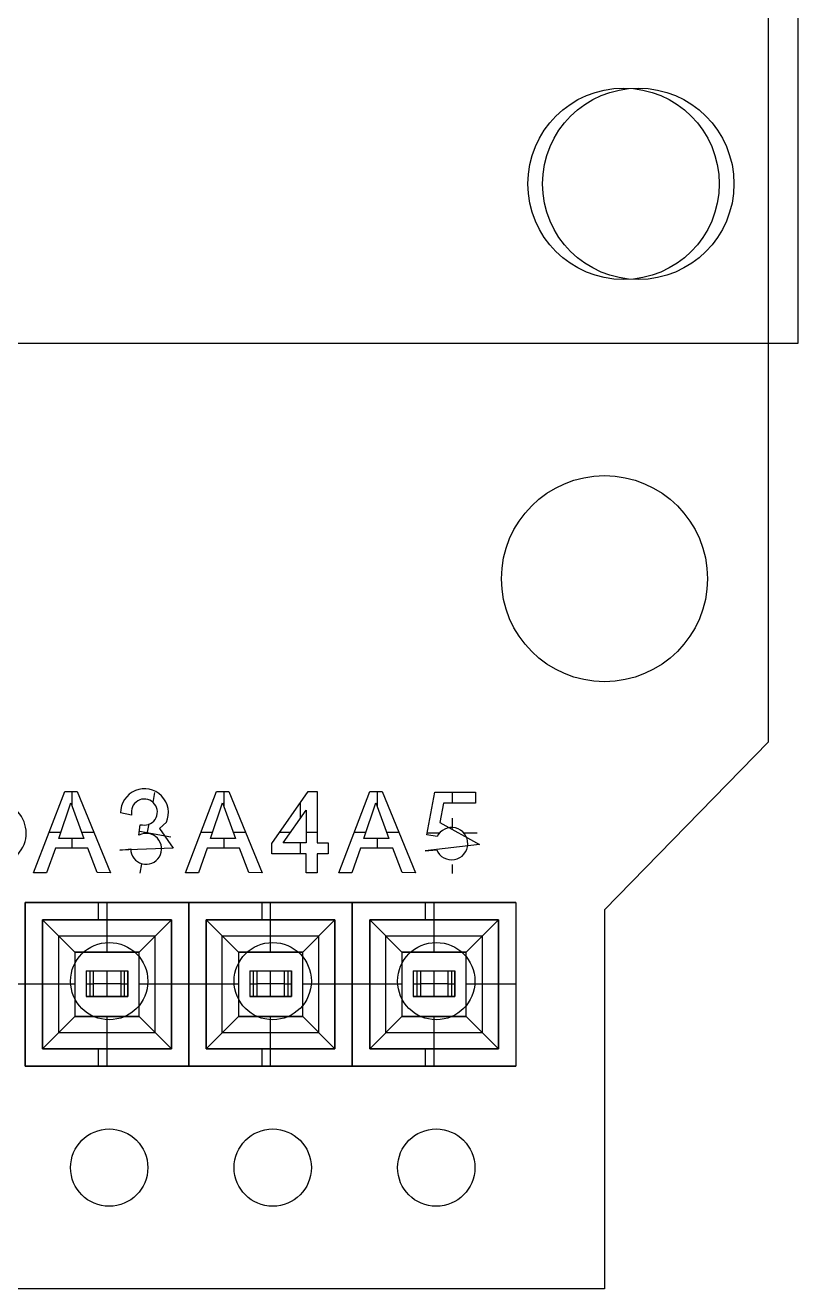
# Model space of a CAD drawing. Extents: x -0.02 to 3.17, y 0 to 2.28.
# Drawn here: x 2.678 to 3.15, y 0 to 0.772 of the extents above; entities that cross this region are included whole.
import ezdxf

# ---------------------------------------------------------------- set-up
doc = ezdxf.new("R2010")
doc.units = 0
doc.header["$LTSCALE"] = 0.03937
for name, color, linetype in [('LCDKEYPAD_SHIELD$1602', 3, 'CONTINUOUS'), ('LCDKEYPAD_SHIELD$BOARD', 178, 'CONTINUOUS'), ('LCDKEYPAD_SHIELD$LKS_COMPO', 7, 'CONTINUOUS'), ('LCDKEYPAD_SHIELD$NOTES', 7, 'CONTINUOUS')]:
    doc.layers.add(name, color=color, linetype=linetype)

msp = doc.modelspace()

# ---------------------------------------------------------------- linework, layer by layer
at = {"layer": 'LCDKEYPAD_SHIELD$1602'}
for p, q in [((3.15016, 1.99517, 0.16356), (3.15016, 0.57784, 0.16356)), ((3.15016, 1.99517, 0.10057), (3.15016, 0.57784, 0.10057)), ((3.11116, 0.67534, 0.10057), (3.11116, 0.67534, 0.16356)), ((3.15016, 0.57784, 0.16356), (-0.01913, 0.57784, 0.16356)), ((3.15016, 0.57784, 0.10057), (-0.01913, 0.57784, 0.10057)), ((3.15016, 0.57784, 0.16356), (3.15016, 0.57784, 0.10057))]:
    msp.add_line(p, q, dxfattribs=at)
for centre in [(3.05266, 0.67534, 0.16356), (3.05266, 0.67534, 0.10057)]:
    msp.add_circle(centre, 0.0585, dxfattribs=at)
at = {"layer": 'LCDKEYPAD_SHIELD$BOARD'}
for p, q in [((3.132, 2.074), (3.132, 0.334)), ((3.132, 2.074, -0.06), (3.132, 0.334, -0.06)), ((3.10216, 0.67534), (3.10216, 0.67534, -0.06)), ((3.032, 0.49699), (3.032, 0.49699, -0.06)), ((3.132, 0.334), (3.032, 0.2315)), ((3.132, 0.334, -0.06), (3.032, 0.2315, -0.06)), ((3.132, 0.334), (3.132, 0.334, -0.06)), ((3.032, 0.2315), (3.032, 0.2315, -0.06)), ((3.032, 0.2315), (3.032, 0)), ((3.032, 0.2315, -0.06), (3.032, 0, -0.06)), ((2.75274, 0.18802), (2.75274, 0.18802, -0.06)), ((2.85274, 0.18802), (2.85274, 0.18802, -0.06)), ((2.95274, 0.18802), (2.95274, 0.18802, -0.06)), ((2.75274, 0.07402), (2.75274, 0.07402, -0.06)), ((2.85274, 0.07402), (2.85274, 0.07402, -0.06)), ((2.95274, 0.07402), (2.95274, 0.07402, -0.06)), ((3.032, 0), (-0.01348, 0)), ((3.032, 0, -0.06), (-0.01348, 0, -0.06)), ((3.032, 0), (3.032, 0, -0.06))]:
    msp.add_line(p, q, dxfattribs=at)
for centre, radius in [((3.04366, 0.67534), 0.0585), ((3.04366, 0.67534, -0.06), 0.0585), ((3.032, 0.434), 0.06299), ((3.032, 0.434, -0.06), 0.06299), ((2.72911, 0.18802), 0.02362), ((2.72911, 0.18802, -0.06), 0.02362), ((2.82911, 0.18802), 0.02362), ((2.82911, 0.18802, -0.06), 0.02362), ((2.92911, 0.18802), 0.02362), ((2.92911, 0.18802, -0.06), 0.02362), ((2.72911, 0.07402), 0.02362), ((2.72911, 0.07402, -0.06), 0.02362), ((2.82911, 0.07402), 0.02362), ((2.82911, 0.07402, -0.06), 0.02362), ((2.92911, 0.07402), 0.02362), ((2.92911, 0.07402, -0.06), 0.02362)]:
    msp.add_circle(centre, radius, dxfattribs=at)
at = {"layer": 'LCDKEYPAD_SHIELD$LKS_COMPO', "color": 0}
for p, q in [((2.67778, 0.23607, -0.06825), (2.67778, 0.13607, -0.06825)), ((2.77778, 0.23607, -0.06825), (2.67778, 0.23607, -0.06825)), ((2.67778, 0.13607, -0.16825), (2.67778, 0.23607, -0.16825)), ((2.67778, 0.23607, -0.16825), (2.77778, 0.23607, -0.16825)), ((2.67778, 0.23607, -0.06825), (2.67778, 0.23607, -0.16825)), ((2.72236, 0.23607, -0.06825), (2.72236, 0.22544, -0.06825)), ((2.72778, 0.22544, -0.16825), (2.72778, 0.23607, -0.16825)), ((2.72778, 0.23607, -0.06825), (2.72778, 0.23607, -0.16825)), ((2.77778, 0.23607, -0.06825), (2.77778, 0.13607, -0.06825)), ((2.87778, 0.23607, -0.06825), (2.77778, 0.23607, -0.06825)), ((2.77778, 0.13607, -0.16825), (2.77778, 0.23607, -0.16825)), ((2.77778, 0.23607, -0.16825), (2.87778, 0.23607, -0.16825)), ((2.77778, 0.23607, -0.06825), (2.77778, 0.23607, -0.16825)), ((2.77778, 0.23607, -0.06825), (2.77778, 0.13607, -0.06825)), ((2.77778, 0.23607, -0.16825), (2.77778, 0.13607, -0.16825)), ((2.77778, 0.23607, -0.16825), (2.77778, 0.23607, -0.06825)), ((2.82236, 0.23607, -0.06825), (2.82236, 0.22544, -0.06825)), ((2.82778, 0.22544, -0.16825), (2.82778, 0.23607, -0.16825)), ((2.82778, 0.23607, -0.06825), (2.82778, 0.23607, -0.16825)), ((2.87778, 0.23607, -0.06825), (2.87778, 0.13607, -0.06825)), ((2.97778, 0.23607, -0.06825), (2.87778, 0.23607, -0.06825)), ((2.87778, 0.13607, -0.16825), (2.87778, 0.23607, -0.16825)), ((2.87778, 0.23607, -0.16825), (2.97778, 0.23607, -0.16825)), ((2.87778, 0.23607, -0.06825), (2.87778, 0.23607, -0.16825)), ((2.87778, 0.23607, -0.06825), (2.87778, 0.13607, -0.06825)), ((2.87778, 0.23607, -0.16825), (2.87778, 0.13607, -0.16825)), ((2.87778, 0.23607, -0.16825), (2.87778, 0.23607, -0.06825)), ((2.92236, 0.23607, -0.06825), (2.92236, 0.22544, -0.06825)), ((2.92778, 0.22544, -0.16825), (2.92778, 0.23607, -0.16825)), ((2.92778, 0.23607, -0.06825), (2.92778, 0.23607, -0.16825)), ((2.97778, 0.23607, -0.06825), (2.97778, 0.13607, -0.06825)), ((2.97778, 0.23607, -0.16825), (2.97778, 0.13607, -0.16825)), ((2.97778, 0.23607, -0.16825), (2.97778, 0.23607, -0.06825)), ((2.76715, 0.22544, -0.06825), (2.68841, 0.22544, -0.06825)), ((2.68841, 0.22544, -0.06825), (2.68841, 0.1467, -0.06825)), ((2.68841, 0.1467, -0.16825), (2.68841, 0.22544, -0.16825)), ((2.68841, 0.22544, -0.16825), (2.70809, 0.20576, -0.14857)), ((2.68841, 0.22544, -0.16825), (2.76715, 0.22544, -0.16825)), ((2.76715, 0.22544, -0.12495), (2.68841, 0.22544, -0.12495)), ((2.68841, 0.22544, -0.12495), (2.68841, 0.22544, -0.06825)), ((2.68841, 0.22544, -0.12495), (2.68841, 0.1467, -0.12495)), ((2.72778, 0.20576, -0.14857), (2.72778, 0.22544, -0.16825)), ((2.72778, 0.20576, -0.12495), (2.72778, 0.22544, -0.12495)), ((2.72778, 0.22544, -0.06825), (2.72778, 0.22544, -0.12495)), ((2.74746, 0.20576, -0.14857), (2.76715, 0.22544, -0.16825)), ((2.76715, 0.1467, -0.06825), (2.76715, 0.22544, -0.06825)), ((2.76715, 0.22544, -0.16825), (2.76715, 0.1467, -0.16825)), ((2.76715, 0.1467, -0.12495), (2.76715, 0.22544, -0.12495)), ((2.76715, 0.22544, -0.12495), (2.76715, 0.22544, -0.06825)), ((2.86715, 0.22544, -0.06825), (2.78841, 0.22544, -0.06825)), ((2.78841, 0.22544, -0.06825), (2.78841, 0.1467, -0.06825)), ((2.78841, 0.1467, -0.16825), (2.78841, 0.22544, -0.16825)), ((2.78841, 0.22544, -0.16825), (2.80809, 0.20576, -0.14857)), ((2.78841, 0.22544, -0.16825), (2.86715, 0.22544, -0.16825)), ((2.86715, 0.22544, -0.12495), (2.78841, 0.22544, -0.12495)), ((2.78841, 0.22544, -0.12495), (2.78841, 0.22544, -0.06825)), ((2.78841, 0.22544, -0.12495), (2.78841, 0.1467, -0.12495)), ((2.82778, 0.20576, -0.14857), (2.82778, 0.22544, -0.16825)), ((2.82778, 0.20576, -0.12495), (2.82778, 0.22544, -0.12495)), ((2.82778, 0.22544, -0.06825), (2.82778, 0.22544, -0.12495)), ((2.84746, 0.20576, -0.14857), (2.86715, 0.22544, -0.16825)), ((2.86715, 0.1467, -0.06825), (2.86715, 0.22544, -0.06825)), ((2.86715, 0.22544, -0.16825), (2.86715, 0.1467, -0.16825)), ((2.86715, 0.1467, -0.12495), (2.86715, 0.22544, -0.12495)), ((2.86715, 0.22544, -0.12495), (2.86715, 0.22544, -0.06825)), ((2.96715, 0.22544, -0.06825), (2.88841, 0.22544, -0.06825)), ((2.88841, 0.22544, -0.06825), (2.88841, 0.1467, -0.06825)), ((2.88841, 0.1467, -0.16825), (2.88841, 0.22544, -0.16825)), ((2.88841, 0.22544, -0.16825), (2.90809, 0.20576, -0.14857)), ((2.88841, 0.22544, -0.16825), (2.96715, 0.22544, -0.16825)), ((2.96715, 0.22544, -0.12495), (2.88841, 0.22544, -0.12495)), ((2.88841, 0.22544, -0.12495), (2.88841, 0.22544, -0.06825)), ((2.88841, 0.22544, -0.12495), (2.88841, 0.1467, -0.12495)), ((2.92778, 0.20576, -0.14857), (2.92778, 0.22544, -0.16825)), ((2.92778, 0.20576, -0.12495), (2.92778, 0.22544, -0.12495)), ((2.92778, 0.22544, -0.06825), (2.92778, 0.22544, -0.12495)), ((2.94746, 0.20576, -0.14857), (2.96715, 0.22544, -0.16825)), ((2.96715, 0.1467, -0.06825), (2.96715, 0.22544, -0.06825)), ((2.96715, 0.22544, -0.16825), (2.96715, 0.1467, -0.16825)), ((2.96715, 0.1467, -0.12495), (2.96715, 0.22544, -0.12495)), ((2.96715, 0.22544, -0.12495), (2.96715, 0.22544, -0.06825)), ((2.69825, 0.15654, -0.15841), (2.69825, 0.2156, -0.15841)), ((2.69825, 0.2156, -0.15841), (2.75731, 0.2156, -0.15841)), ((2.75731, 0.15654, -0.15841), (2.75731, 0.2156, -0.15841)), ((2.79825, 0.15654, -0.15841), (2.79825, 0.2156, -0.15841)), ((2.79825, 0.2156, -0.15841), (2.85731, 0.2156, -0.15841)), ((2.85731, 0.15654, -0.15841), (2.85731, 0.2156, -0.15841)), ((2.89825, 0.15654, -0.15841), (2.89825, 0.2156, -0.15841)), ((2.89825, 0.2156, -0.15841), (2.95731, 0.2156, -0.15841)), ((2.95731, 0.15654, -0.15841), (2.95731, 0.2156, -0.15841)), ((2.70809, 0.20576, -0.14857), (2.70809, 0.16639, -0.14857)), ((2.70809, 0.20576, -0.14857), (2.74746, 0.20576, -0.14857)), ((2.74746, 0.20576, -0.12495), (2.70809, 0.20576, -0.12495)), ((2.70809, 0.20576, -0.12495), (2.70809, 0.20576, -0.14857)), ((2.70809, 0.20576, -0.12495), (2.70809, 0.16639, -0.12495)), ((2.74746, 0.20576, -0.13676), (2.70809, 0.20576, -0.13676)), ((2.70809, 0.20576, -0.13676), (2.70809, 0.16639, -0.13676)), ((2.72778, 0.20576, -0.14857), (2.72778, 0.20576, -0.12495)), ((2.74746, 0.16639, -0.14857), (2.74746, 0.20576, -0.14857)), ((2.74746, 0.20576, -0.14857), (2.74746, 0.20576, -0.12495)), ((2.74746, 0.16639, -0.12495), (2.74746, 0.20576, -0.12495)), ((2.74746, 0.16639, -0.13676), (2.74746, 0.20576, -0.13676)), ((2.80809, 0.20576, -0.14857), (2.80809, 0.16639, -0.14857)), ((2.80809, 0.20576, -0.14857), (2.84746, 0.20576, -0.14857)), ((2.84746, 0.20576, -0.12495), (2.80809, 0.20576, -0.12495)), ((2.80809, 0.20576, -0.12495), (2.80809, 0.20576, -0.14857)), ((2.80809, 0.20576, -0.12495), (2.80809, 0.16639, -0.12495)), ((2.84746, 0.20576, -0.13676), (2.80809, 0.20576, -0.13676)), ((2.80809, 0.20576, -0.13676), (2.80809, 0.16639, -0.13676)), ((2.82778, 0.20576, -0.14857), (2.82778, 0.20576, -0.12495)), ((2.84746, 0.16639, -0.14857), (2.84746, 0.20576, -0.14857)), ((2.84746, 0.20576, -0.14857), (2.84746, 0.20576, -0.12495)), ((2.84746, 0.16639, -0.12495), (2.84746, 0.20576, -0.12495)), ((2.84746, 0.16639, -0.13676), (2.84746, 0.20576, -0.13676)), ((2.90809, 0.20576, -0.14857), (2.90809, 0.16639, -0.14857)), ((2.90809, 0.20576, -0.14857), (2.94746, 0.20576, -0.14857)), ((2.94746, 0.20576, -0.12495), (2.90809, 0.20576, -0.12495)), ((2.90809, 0.20576, -0.12495), (2.90809, 0.20576, -0.14857)), ((2.90809, 0.20576, -0.12495), (2.90809, 0.16639, -0.12495)), ((2.94746, 0.20576, -0.13676), (2.90809, 0.20576, -0.13676)), ((2.90809, 0.20576, -0.13676), (2.90809, 0.16639, -0.13676)), ((2.92778, 0.20576, -0.14857), (2.92778, 0.20576, -0.12495)), ((2.94746, 0.16639, -0.14857), (2.94746, 0.20576, -0.14857)), ((2.94746, 0.20576, -0.14857), (2.94746, 0.20576, -0.12495)), ((2.94746, 0.16639, -0.12495), (2.94746, 0.20576, -0.12495)), ((2.94746, 0.16639, -0.13676), (2.94746, 0.20576, -0.13676)), ((2.67778, 0.18607, -0.16825), (2.66715, 0.18607, -0.16825)), ((2.68841, 0.18607, -0.16825), (2.67778, 0.18607, -0.16825)), ((2.67778, 0.18607, -0.06825), (2.67778, 0.18607, -0.16825)), ((2.70809, 0.18607, -0.14857), (2.68841, 0.18607, -0.16825)), ((2.70809, 0.18607, -0.12495), (2.68841, 0.18607, -0.12495)), ((2.68841, 0.18607, -0.06825), (2.68841, 0.18607, -0.12495)), ((2.70809, 0.18607, -0.12495), (2.70809, 0.18607, -0.14857)), ((2.76715, 0.18607, -0.16825), (2.74746, 0.18607, -0.14857)), ((2.74746, 0.18607, -0.12495), (2.74746, 0.18607, -0.14857)), ((2.76715, 0.18607, -0.12495), (2.74746, 0.18607, -0.12495)), ((2.77778, 0.18607, -0.16825), (2.76715, 0.18607, -0.16825)), ((2.76715, 0.18607, -0.06825), (2.76715, 0.18607, -0.12495)), ((2.78841, 0.18607, -0.16825), (2.77778, 0.18607, -0.16825)), ((2.77778, 0.18607, -0.06825), (2.77778, 0.18607, -0.16825)), ((2.77778, 0.18607, -0.06825), (2.77778, 0.18607, -0.16825)), ((2.80809, 0.18607, -0.14857), (2.78841, 0.18607, -0.16825)), ((2.80809, 0.18607, -0.12495), (2.78841, 0.18607, -0.12495)), ((2.78841, 0.18607, -0.06825), (2.78841, 0.18607, -0.12495)), ((2.80809, 0.18607, -0.12495), (2.80809, 0.18607, -0.14857)), ((2.86715, 0.18607, -0.16825), (2.84746, 0.18607, -0.14857)), ((2.84746, 0.18607, -0.12495), (2.84746, 0.18607, -0.14857)), ((2.86715, 0.18607, -0.12495), (2.84746, 0.18607, -0.12495)), ((2.87778, 0.18607, -0.16825), (2.86715, 0.18607, -0.16825)), ((2.86715, 0.18607, -0.06825), (2.86715, 0.18607, -0.12495)), ((2.88841, 0.18607, -0.16825), (2.87778, 0.18607, -0.16825)), ((2.87778, 0.18607, -0.06825), (2.87778, 0.18607, -0.16825)), ((2.87778, 0.18607, -0.06825), (2.87778, 0.18607, -0.16825)), ((2.90809, 0.18607, -0.14857), (2.88841, 0.18607, -0.16825)), ((2.90809, 0.18607, -0.12495), (2.88841, 0.18607, -0.12495)), ((2.88841, 0.18607, -0.06825), (2.88841, 0.18607, -0.12495)), ((2.90809, 0.18607, -0.12495), (2.90809, 0.18607, -0.14857)), ((2.96715, 0.18607, -0.16825), (2.94746, 0.18607, -0.14857)), ((2.94746, 0.18607, -0.12495), (2.94746, 0.18607, -0.14857)), ((2.96715, 0.18607, -0.12495), (2.94746, 0.18607, -0.12495)), ((2.97778, 0.18607, -0.16825), (2.96715, 0.18607, -0.16825)), ((2.96715, 0.18607, -0.06825), (2.96715, 0.18607, -0.12495)), ((2.97778, 0.18607, -0.06825), (2.97778, 0.18607, -0.16825)), ((2.68841, 0.1467, -0.16825), (2.70809, 0.16639, -0.14857)), ((2.70809, 0.16639, -0.14857), (2.74746, 0.16639, -0.14857)), ((2.70809, 0.16639, -0.12495), (2.74746, 0.16639, -0.12495)), ((2.70809, 0.16639, -0.12495), (2.70809, 0.16639, -0.14857)), ((2.74746, 0.16639, -0.13676), (2.70809, 0.16639, -0.13676)), ((2.72778, 0.1467, -0.16825), (2.72778, 0.16639, -0.14857)), ((2.72778, 0.1467, -0.12495), (2.72778, 0.16639, -0.12495)), ((2.72778, 0.16639, -0.12495), (2.72778, 0.16639, -0.14857)), ((2.76715, 0.1467, -0.16825), (2.74746, 0.16639, -0.14857)), ((2.74746, 0.16639, -0.14857), (2.74746, 0.16639, -0.12495)), ((2.78841, 0.1467, -0.16825), (2.80809, 0.16639, -0.14857)), ((2.80809, 0.16639, -0.14857), (2.84746, 0.16639, -0.14857)), ((2.80809, 0.16639, -0.12495), (2.84746, 0.16639, -0.12495)), ((2.80809, 0.16639, -0.12495), (2.80809, 0.16639, -0.14857)), ((2.84746, 0.16639, -0.13676), (2.80809, 0.16639, -0.13676)), ((2.82778, 0.1467, -0.16825), (2.82778, 0.16639, -0.14857)), ((2.82778, 0.1467, -0.12495), (2.82778, 0.16639, -0.12495)), ((2.82778, 0.16639, -0.12495), (2.82778, 0.16639, -0.14857)), ((2.86715, 0.1467, -0.16825), (2.84746, 0.16639, -0.14857)), ((2.84746, 0.16639, -0.14857), (2.84746, 0.16639, -0.12495)), ((2.88841, 0.1467, -0.16825), (2.90809, 0.16639, -0.14857)), ((2.90809, 0.16639, -0.14857), (2.94746, 0.16639, -0.14857)), ((2.90809, 0.16639, -0.12495), (2.94746, 0.16639, -0.12495)), ((2.90809, 0.16639, -0.12495), (2.90809, 0.16639, -0.14857)), ((2.94746, 0.16639, -0.13676), (2.90809, 0.16639, -0.13676)), ((2.92778, 0.1467, -0.16825), (2.92778, 0.16639, -0.14857)), ((2.92778, 0.1467, -0.12495), (2.92778, 0.16639, -0.12495)), ((2.92778, 0.16639, -0.12495), (2.92778, 0.16639, -0.14857)), ((2.96715, 0.1467, -0.16825), (2.94746, 0.16639, -0.14857)), ((2.94746, 0.16639, -0.14857), (2.94746, 0.16639, -0.12495)), ((2.69825, 0.15654, -0.15841), (2.75731, 0.15654, -0.15841)), ((2.79825, 0.15654, -0.15841), (2.85731, 0.15654, -0.15841)), ((2.89825, 0.15654, -0.15841), (2.95731, 0.15654, -0.15841)), ((2.68841, 0.1467, -0.06825), (2.76715, 0.1467, -0.06825)), ((2.76715, 0.1467, -0.16825), (2.68841, 0.1467, -0.16825)), ((2.68841, 0.1467, -0.12495), (2.76715, 0.1467, -0.12495)), ((2.68841, 0.1467, -0.06825), (2.68841, 0.1467, -0.12495)), ((2.72236, 0.1467, -0.06825), (2.72236, 0.13607, -0.06825)), ((2.72778, 0.13607, -0.16825), (2.72778, 0.1467, -0.16825)), ((2.72778, 0.1467, -0.12495), (2.72778, 0.1467, -0.06825)), ((2.76715, 0.1467, -0.12495), (2.76715, 0.1467, -0.06825)), ((2.78841, 0.1467, -0.06825), (2.86715, 0.1467, -0.06825)), ((2.86715, 0.1467, -0.16825), (2.78841, 0.1467, -0.16825)), ((2.78841, 0.1467, -0.12495), (2.86715, 0.1467, -0.12495)), ((2.78841, 0.1467, -0.06825), (2.78841, 0.1467, -0.12495)), ((2.82236, 0.1467, -0.06825), (2.82236, 0.13607, -0.06825)), ((2.82778, 0.13607, -0.16825), (2.82778, 0.1467, -0.16825)), ((2.82778, 0.1467, -0.12495), (2.82778, 0.1467, -0.06825)), ((2.86715, 0.1467, -0.12495), (2.86715, 0.1467, -0.06825)), ((2.88841, 0.1467, -0.06825), (2.96715, 0.1467, -0.06825)), ((2.96715, 0.1467, -0.16825), (2.88841, 0.1467, -0.16825)), ((2.88841, 0.1467, -0.12495), (2.96715, 0.1467, -0.12495)), ((2.88841, 0.1467, -0.06825), (2.88841, 0.1467, -0.12495)), ((2.92236, 0.1467, -0.06825), (2.92236, 0.13607, -0.06825)), ((2.92778, 0.13607, -0.16825), (2.92778, 0.1467, -0.16825)), ((2.92778, 0.1467, -0.12495), (2.92778, 0.1467, -0.06825)), ((2.96715, 0.1467, -0.12495), (2.96715, 0.1467, -0.06825)), ((2.67778, 0.13607, -0.06825), (2.77778, 0.13607, -0.06825)), ((2.77778, 0.13607, -0.16825), (2.67778, 0.13607, -0.16825)), ((2.67778, 0.13607, -0.06825), (2.67778, 0.13607, -0.16825)), ((2.72778, 0.13607, -0.16825), (2.72778, 0.13607, -0.06825)), ((2.77778, 0.13607, -0.06825), (2.87778, 0.13607, -0.06825)), ((2.87778, 0.13607, -0.16825), (2.77778, 0.13607, -0.16825)), ((2.77778, 0.13607, -0.06825), (2.77778, 0.13607, -0.16825)), ((2.77778, 0.13607, -0.06825), (2.77778, 0.13607, -0.16825)), ((2.82778, 0.13607, -0.16825), (2.82778, 0.13607, -0.06825)), ((2.87778, 0.13607, -0.06825), (2.97778, 0.13607, -0.06825)), ((2.97778, 0.13607, -0.16825), (2.87778, 0.13607, -0.16825)), ((2.87778, 0.13607, -0.06825), (2.87778, 0.13607, -0.16825)), ((2.87778, 0.13607, -0.06825), (2.87778, 0.13607, -0.16825)), ((2.92778, 0.13607, -0.16825), (2.92778, 0.13607, -0.06825)), ((2.97778, 0.13607, -0.06825), (2.97778, 0.13607, -0.16825))]:
    msp.add_line(p, q, dxfattribs=at)
at = {"layer": 'LCDKEYPAD_SHIELD$LKS_COMPO', "color": 9}
for p, q in [((2.71501, 0.1943, 0.05548), (2.71501, 0.17855, 0.05548)), ((2.71501, 0.1943, 0.05548), (2.71501, 0.1943, -0.36025)), ((2.71501, 0.1943, -0.36025), (2.71501, 0.17855, -0.36025)), ((2.71501, 0.1943, -0.36025), (2.71939, 0.1943, -0.39128)), ((2.71501, 0.1943, 0.05548), (2.74055, 0.1943, 0.05548)), ((2.71501, 0.1943, -0.15239), (2.71501, 0.17855, -0.15239)), ((2.71501, 0.1943, -0.02815), (2.74055, 0.1943, -0.02815)), ((2.7172, 0.1943, -0.37577), (2.7172, 0.17855, -0.37577)), ((2.71939, 0.1943, -0.39128), (2.71939, 0.17855, -0.39128)), ((2.71939, 0.1943, -0.39128), (2.73617, 0.1943, -0.39128)), ((2.72778, 0.17855, -0.39128), (2.72778, 0.1943, -0.39128)), ((2.72778, 0.1943, 0.05548), (2.72778, 0.1943, -0.39128)), ((2.73617, 0.1943, -0.39128), (2.73617, 0.17855, -0.39128)), ((2.73617, 0.1943, -0.39128), (2.74055, 0.1943, -0.36025)), ((2.73836, 0.1943, -0.37577), (2.73836, 0.17855, -0.37577)), ((2.74055, 0.1943, -0.36025), (2.74055, 0.17855, -0.36025)), ((2.74055, 0.1943, -0.36025), (2.74055, 0.1943, 0.05548)), ((2.74055, 0.1943, 0.05548), (2.74055, 0.17855, 0.05548)), ((2.74055, 0.17855, -0.15239), (2.74055, 0.1943, -0.15239)), ((2.81501, 0.1943, 0.05548), (2.81501, 0.17855, 0.05548)), ((2.81501, 0.1943, 0.05548), (2.81501, 0.1943, -0.36025)), ((2.81501, 0.1943, -0.36025), (2.81501, 0.17855, -0.36025)), ((2.81501, 0.1943, -0.36025), (2.81939, 0.1943, -0.39128)), ((2.81501, 0.1943, 0.05548), (2.84055, 0.1943, 0.05548)), ((2.81501, 0.1943, -0.15239), (2.81501, 0.17855, -0.15239)), ((2.81501, 0.1943, -0.02815), (2.84055, 0.1943, -0.02815)), ((2.8172, 0.1943, -0.37577), (2.8172, 0.17855, -0.37577)), ((2.81939, 0.1943, -0.39128), (2.81939, 0.17855, -0.39128)), ((2.81939, 0.1943, -0.39128), (2.83617, 0.1943, -0.39128)), ((2.82778, 0.17855, -0.39128), (2.82778, 0.1943, -0.39128)), ((2.82778, 0.1943, 0.05548), (2.82778, 0.1943, -0.39128)), ((2.83617, 0.1943, -0.39128), (2.83617, 0.17855, -0.39128)), ((2.83617, 0.1943, -0.39128), (2.84055, 0.1943, -0.36025)), ((2.83836, 0.1943, -0.37577), (2.83836, 0.17855, -0.37577)), ((2.84055, 0.1943, -0.36025), (2.84055, 0.17855, -0.36025)), ((2.84055, 0.1943, -0.36025), (2.84055, 0.1943, 0.05548)), ((2.84055, 0.1943, 0.05548), (2.84055, 0.17855, 0.05548)), ((2.84055, 0.17855, -0.15239), (2.84055, 0.1943, -0.15239)), ((2.91501, 0.1943, 0.05548), (2.91501, 0.17855, 0.05548)), ((2.91501, 0.1943, 0.05548), (2.91501, 0.1943, -0.36025)), ((2.91501, 0.1943, -0.36025), (2.91501, 0.17855, -0.36025)), ((2.91501, 0.1943, -0.36025), (2.91939, 0.1943, -0.39128)), ((2.91501, 0.1943, 0.05548), (2.94055, 0.1943, 0.05548)), ((2.91501, 0.1943, -0.15239), (2.91501, 0.17855, -0.15239)), ((2.91501, 0.1943, -0.02815), (2.94055, 0.1943, -0.02815)), ((2.9172, 0.1943, -0.37577), (2.9172, 0.17855, -0.37577)), ((2.91939, 0.1943, -0.39128), (2.91939, 0.17855, -0.39128)), ((2.91939, 0.1943, -0.39128), (2.93617, 0.1943, -0.39128)), ((2.92778, 0.17855, -0.39128), (2.92778, 0.1943, -0.39128)), ((2.92778, 0.1943, 0.05548), (2.92778, 0.1943, -0.39128)), ((2.93617, 0.1943, -0.39128), (2.93617, 0.17855, -0.39128)), ((2.93617, 0.1943, -0.39128), (2.94055, 0.1943, -0.36025)), ((2.93836, 0.1943, -0.37577), (2.93836, 0.17855, -0.37577)), ((2.94055, 0.1943, -0.36025), (2.94055, 0.17855, -0.36025)), ((2.94055, 0.1943, -0.36025), (2.94055, 0.1943, 0.05548)), ((2.94055, 0.1943, 0.05548), (2.94055, 0.17855, 0.05548)), ((2.94055, 0.17855, -0.15239), (2.94055, 0.1943, -0.15239)), ((2.71501, 0.18642, -0.36025), (2.71501, 0.18642, 0.05548)), ((2.71501, 0.18642, -0.36025), (2.71939, 0.18642, -0.39128)), ((2.73617, 0.18642, -0.39128), (2.71939, 0.18642, -0.39128)), ((2.73617, 0.18642, -0.39128), (2.74055, 0.18642, -0.36025)), ((2.74055, 0.18642, -0.36025), (2.74055, 0.18642, 0.05548)), ((2.81501, 0.18642, -0.36025), (2.81501, 0.18642, 0.05548)), ((2.81501, 0.18642, -0.36025), (2.81939, 0.18642, -0.39128)), ((2.83617, 0.18642, -0.39128), (2.81939, 0.18642, -0.39128)), ((2.83617, 0.18642, -0.39128), (2.84055, 0.18642, -0.36025)), ((2.84055, 0.18642, -0.36025), (2.84055, 0.18642, 0.05548)), ((2.91501, 0.18642, -0.36025), (2.91501, 0.18642, 0.05548)), ((2.91501, 0.18642, -0.36025), (2.91939, 0.18642, -0.39128)), ((2.93617, 0.18642, -0.39128), (2.91939, 0.18642, -0.39128)), ((2.93617, 0.18642, -0.39128), (2.94055, 0.18642, -0.36025)), ((2.94055, 0.18642, -0.36025), (2.94055, 0.18642, 0.05548)), ((2.71501, 0.17855, -0.36025), (2.71501, 0.17855, 0.05548)), ((2.71939, 0.17855, -0.39128), (2.71501, 0.17855, -0.36025)), ((2.71501, 0.17855, 0.05548), (2.74055, 0.17855, 0.05548)), ((2.71501, 0.17855, -0.02815), (2.74055, 0.17855, -0.02815)), ((2.73617, 0.17855, -0.39128), (2.71939, 0.17855, -0.39128)), ((2.72778, 0.17855, 0.05548), (2.72778, 0.17855, -0.39128)), ((2.74055, 0.17855, -0.36025), (2.73617, 0.17855, -0.39128)), ((2.74055, 0.17855, 0.05548), (2.74055, 0.17855, -0.36025)), ((2.81501, 0.17855, -0.36025), (2.81501, 0.17855, 0.05548)), ((2.81939, 0.17855, -0.39128), (2.81501, 0.17855, -0.36025)), ((2.81501, 0.17855, 0.05548), (2.84055, 0.17855, 0.05548)), ((2.81501, 0.17855, -0.02815), (2.84055, 0.17855, -0.02815)), ((2.83617, 0.17855, -0.39128), (2.81939, 0.17855, -0.39128)), ((2.82778, 0.17855, 0.05548), (2.82778, 0.17855, -0.39128)), ((2.84055, 0.17855, -0.36025), (2.83617, 0.17855, -0.39128)), ((2.84055, 0.17855, 0.05548), (2.84055, 0.17855, -0.36025)), ((2.91501, 0.17855, -0.36025), (2.91501, 0.17855, 0.05548)), ((2.91939, 0.17855, -0.39128), (2.91501, 0.17855, -0.36025)), ((2.91501, 0.17855, 0.05548), (2.94055, 0.17855, 0.05548)), ((2.91501, 0.17855, -0.02815), (2.94055, 0.17855, -0.02815)), ((2.93617, 0.17855, -0.39128), (2.91939, 0.17855, -0.39128)), ((2.92778, 0.17855, 0.05548), (2.92778, 0.17855, -0.39128)), ((2.94055, 0.17855, -0.36025), (2.93617, 0.17855, -0.39128)), ((2.94055, 0.17855, 0.05548), (2.94055, 0.17855, -0.36025))]:
    msp.add_line(p, q, dxfattribs=at)
at = {"layer": 'LCDKEYPAD_SHIELD$NOTES'}
for p, q in [((2.68288, 0.2543), (2.70195, 0.304)), ((2.70195, 0.304), (2.70951, 0.304)), ((2.70634, 0.304), (2.70634, 0.295)), ((2.70951, 0.304), (2.72981, 0.2543)), ((2.75596, 0.29714), (2.7571, 0.30327)), ((2.77574, 0.2543), (2.79481, 0.304)), ((2.79481, 0.304), (2.80236, 0.304)), ((2.7992, 0.304), (2.7992, 0.295)), ((2.80236, 0.304), (2.82266, 0.2543)), ((2.82856, 0.27204), (2.85088, 0.304)), ((2.85088, 0.304), (2.85638, 0.304)), ((2.85638, 0.304), (2.85638, 0.27245)), ((2.86949, 0.2543), (2.88856, 0.304)), ((2.88856, 0.304), (2.89611, 0.304)), ((2.89295, 0.304), (2.89295, 0.295)), ((2.89611, 0.304), (2.91641, 0.2543)), ((2.92328, 0.27746), (2.92814, 0.30341)), ((2.92814, 0.30341), (2.95316, 0.30341)), ((2.93886, 0.30341), (2.93886, 0.29686)), ((2.95316, 0.30341), (2.95316, 0.29686)), ((2.69821, 0.27513), (2.70563, 0.29695)), ((2.70563, 0.29695), (2.71358, 0.27513)), ((2.79107, 0.27513), (2.79849, 0.29695)), ((2.79849, 0.29695), (2.80644, 0.27513)), ((2.84582, 0.29675), (2.84582, 0.2873)), ((2.88482, 0.27513), (2.89224, 0.29695)), ((2.89224, 0.29695), (2.90019, 0.27513)), ((2.93357, 0.29686), (2.93133, 0.28487)), ((2.95316, 0.29686), (2.93357, 0.29686)), ((2.74284, 0.28954), (2.73611, 0.29079)), ((2.8354, 0.27245), (2.84953, 0.29259)), ((2.84953, 0.29259), (2.84953, 0.27245)), ((2.93886, 0.28759), (2.93886, 0.28137)), ((2.69241, 0.27912), (2.69957, 0.27912)), ((2.71213, 0.27912), (2.71967, 0.27912)), ((2.74733, 0.27722), (2.74811, 0.28352)), ((2.76673, 0.27593), (2.74761, 0.27947)), ((2.74811, 0.28352), (2.74945, 0.28347)), ((2.75243, 0.2781), (2.75356, 0.2842)), ((2.76411, 0.28512), (2.75988, 0.28134)), ((2.75988, 0.28134), (2.76828, 0.26929)), ((2.78526, 0.27912), (2.79242, 0.27912)), ((2.80498, 0.27912), (2.81253, 0.27912)), ((2.83353, 0.27915), (2.8401, 0.27915)), ((2.84953, 0.27915), (2.85638, 0.27915)), ((2.87901, 0.27912), (2.88617, 0.27912)), ((2.89873, 0.27912), (2.90628, 0.27912)), ((2.92348, 0.27856), (2.93136, 0.27856)), ((2.93133, 0.28487), (2.95548, 0.27146)), ((2.94555, 0.27856), (2.9541, 0.27856)), ((2.71358, 0.27513), (2.69821, 0.27513)), ((2.70634, 0.27513), (2.70634, 0.26918)), ((2.80644, 0.27513), (2.79107, 0.27513)), ((2.7992, 0.27513), (2.7992, 0.26918)), ((2.82853, 0.26591), (2.82856, 0.27204)), ((2.84953, 0.27245), (2.8354, 0.27245)), ((2.84582, 0.27245), (2.84582, 0.26591)), ((2.85638, 0.27245), (2.86311, 0.27245)), ((2.86311, 0.27245), (2.86311, 0.26591)), ((2.90019, 0.27513), (2.88482, 0.27513)), ((2.89295, 0.27513), (2.89295, 0.26918)), ((2.95548, 0.27146), (2.92224, 0.26771)), ((2.92958, 0.27632), (2.92328, 0.27746)), ((2.69624, 0.26918), (2.69083, 0.25424)), ((2.71601, 0.26918), (2.69624, 0.26918)), ((2.72173, 0.25439), (2.71601, 0.26918)), ((2.76828, 0.26929), (2.73554, 0.26799)), ((2.73554, 0.26799), (2.74229, 0.26887)), ((2.7891, 0.26918), (2.78369, 0.25424)), ((2.80887, 0.26918), (2.7891, 0.26918)), ((2.81459, 0.25439), (2.80887, 0.26918)), ((2.84953, 0.26591), (2.82853, 0.26591)), ((2.84953, 0.2543), (2.84953, 0.26591)), ((2.86311, 0.26591), (2.85638, 0.26591)), ((2.85638, 0.26591), (2.85638, 0.2543)), ((2.88285, 0.26918), (2.87744, 0.25424)), ((2.90262, 0.26918), (2.88285, 0.26918)), ((2.90834, 0.25439), (2.90262, 0.26918)), ((2.92224, 0.26771), (2.92935, 0.26829)), ((2.74797, 0.25401), (2.74902, 0.25969)), ((2.93886, 0.25937), (2.93886, 0.25371)), ((2.69083, 0.25424), (2.68288, 0.2543)), ((2.72981, 0.2543), (2.72173, 0.25439)), ((2.78369, 0.25424), (2.77574, 0.2543)), ((2.82266, 0.2543), (2.81459, 0.25439)), ((2.85638, 0.2543), (2.84953, 0.2543)), ((2.87744, 0.25424), (2.86949, 0.2543)), ((2.91641, 0.2543), (2.90834, 0.25439))]:
    msp.add_line(p, q, dxfattribs=at)
for centre, radius, start, end in [((2.75072, 0.29096), 0.01461, 336.43892, 180.6668), ((2.65921, 0.27851), 0.01914, 247.33896, 144.75765), ((2.7506, 0.29135), 0.00797, 261.72012, 193.1496), ((2.75172, 0.26887), 0.00943, 180.01038, 117.75261), ((2.93852, 0.27205), 0.0099, 202.32207, 154.42933)]:
    msp.add_arc(centre, radius, start, end, dxfattribs=at)

doc.saveas('drawing.dxf')
